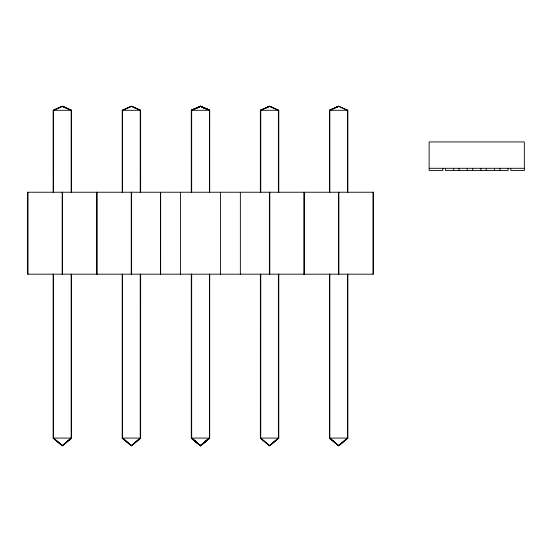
<?xml version="1.0" encoding="UTF-8"?>
<svg xmlns="http://www.w3.org/2000/svg" width="552" height="552" viewBox="0 0 552 552"><rect width="100%" height="100%" fill="white"/><g stroke="black" fill="none" stroke-linecap="round" stroke-linejoin="round"><path stroke-width="0.83" d="M70.532 438.626L62.21 445.726L53.13 438.081L53.13 274.185M138.966 439.171L131.286 445.726L122.206 438.081L122.22 274.185M278.38 274.185L278.38 438.081L269.438 445.726L260.358 438.081L260.378 274.185M278.408 438.081L269.438 445.726L260.378 438.081L278.781 438.081L278.781 274.185M347.463 274.185L347.463 438.081L338.514 445.726L329.434 438.081L329.434 274.185M347.484 438.081L338.514 445.726L329.454 438.081L329.454 274.185M209.546 274.185L209.525 438.081L200.521 445.726L191.468 438.081L191.447 274.185M209.525 438.081L200.5 445.726L191.489 438.081L200.473 445.726L209.498 438.081L200.5 445.726L191.468 438.081L209.546 438.081M71.539 438.081L62.479 445.726L53.516 438.081L53.516 274.185M71.539 274.185L71.567 438.081L62.479 445.726L54.814 439.171M191.675 274.185L191.682 438.081L200.631 445.726L209.698 438.081L209.698 274.185M200.631 445.726L209.712 438.081M269.707 445.726L278.781 438.081L269.707 445.726L260.751 438.081L260.751 274.185M53.537 110.29L62.528 106.274L71.567 110.29L53.13 110.29L53.144 192.234M122.613 110.29L131.604 106.274L140.643 110.29L122.206 110.29L122.22 192.234M191.675 192.234L191.682 110.29L200.68 106.274L209.712 110.29L209.698 192.234M260.751 192.234L260.758 110.29L269.755 106.274L278.788 110.29L278.781 192.234M329.827 192.234L329.827 110.29L338.831 106.274L347.863 110.29L347.857 192.234M53.144 110.29L62.162 106.274L71.174 110.29L71.16 192.234M122.22 110.29L131.238 106.274L140.236 110.29L140.236 192.234M191.675 110.29L200.68 106.274M260.751 110.29L269.755 106.274M329.434 192.234L329.434 110.29L338.473 106.274L347.484 110.29L347.463 192.234M338.473 106.274L329.454 110.29L329.454 192.234M329.827 110.29L338.831 106.274M278.781 110.29L260.358 110.29L260.358 192.234M329.434 110.29L347.857 110.29M71.567 438.081L53.13 438.081L62.21 445.726L71.16 438.081L71.16 274.185M329.434 438.081L347.857 438.081L347.857 274.185M209.498 192.234L209.505 110.29L200.397 106.274L191.296 110.29L191.282 192.234M209.498 110.29L200.604 106.274L209.505 110.29L200.369 106.274L191.503 110.29L200.624 106.274L209.546 110.29L191.447 110.29L200.604 106.274L209.525 110.29L200.369 106.274L191.468 110.29L191.475 192.234M278.408 110.29L269.397 106.274L260.358 110.29L269.397 106.274L278.38 110.29L278.38 192.234M62.162 106.274L71.16 110.29M191.282 438.081L200.362 445.726L209.325 438.081L200.362 445.726L191.296 438.081L191.282 274.185M329.834 438.081L338.783 445.726L347.863 438.081L338.783 445.726L329.827 438.081L329.827 274.185M123.255 438.626L131.555 445.726L140.643 438.081L122.206 438.081L131.286 445.726L140.236 438.081L140.236 274.185M524.331 168.298L524.331 141.933L429.132 141.933L429.132 168.298L524.4 168.298L524.4 170.471L510.8 170.471L510.8 168.298M508.061 168.298L508.061 170.471L445.498 170.471L445.498 168.298M499.898 168.298L499.898 170.471M494.461 168.298L494.461 170.471M486.298 168.298L486.298 170.471M480.861 168.298L480.861 170.471M472.698 168.298L472.698 170.471M467.261 168.298L467.261 170.471M459.098 168.298L459.098 170.471M453.661 168.298L453.661 170.471M442.801 168.298L442.801 170.471L429.201 170.471L429.201 168.298M372.993 192.234L372.993 274.185M338.873 192.234L338.873 274.185M338.459 192.234L338.459 274.185M304.318 192.234L304.318 274.185M303.917 192.234L303.917 274.185M269.797 192.234L269.797 274.185M269.383 192.234L269.383 274.185M240.355 192.234L240.355 274.185M220.441 192.234L220.441 274.185M180.559 192.234L180.559 274.185M140.643 192.234L140.615 110.29L131.604 106.274L122.592 110.29L122.592 192.234M140.643 274.185L140.615 438.081L131.555 445.726L122.592 438.081L122.592 274.185M131.617 192.234L131.617 274.185M131.252 192.234L131.252 274.185M97.076 192.234L97.076 274.185M96.703 192.234L96.703 274.185M71.567 192.234L71.539 110.29L62.528 106.274L53.516 110.29L53.516 192.234M62.542 192.234L62.542 274.185M62.176 192.234L62.176 274.185M28 192.234L28 274.185M373.393 192.234L27.6 192.234L27.6 274.185L373.393 274.185L373.393 192.234M209.325 110.29L200.314 106.274L209.311 110.29M200.5 445.726L191.475 438.081L200.5 445.726M160.618 274.185L160.618 192.234L160.597 274.185"/></g></svg>
